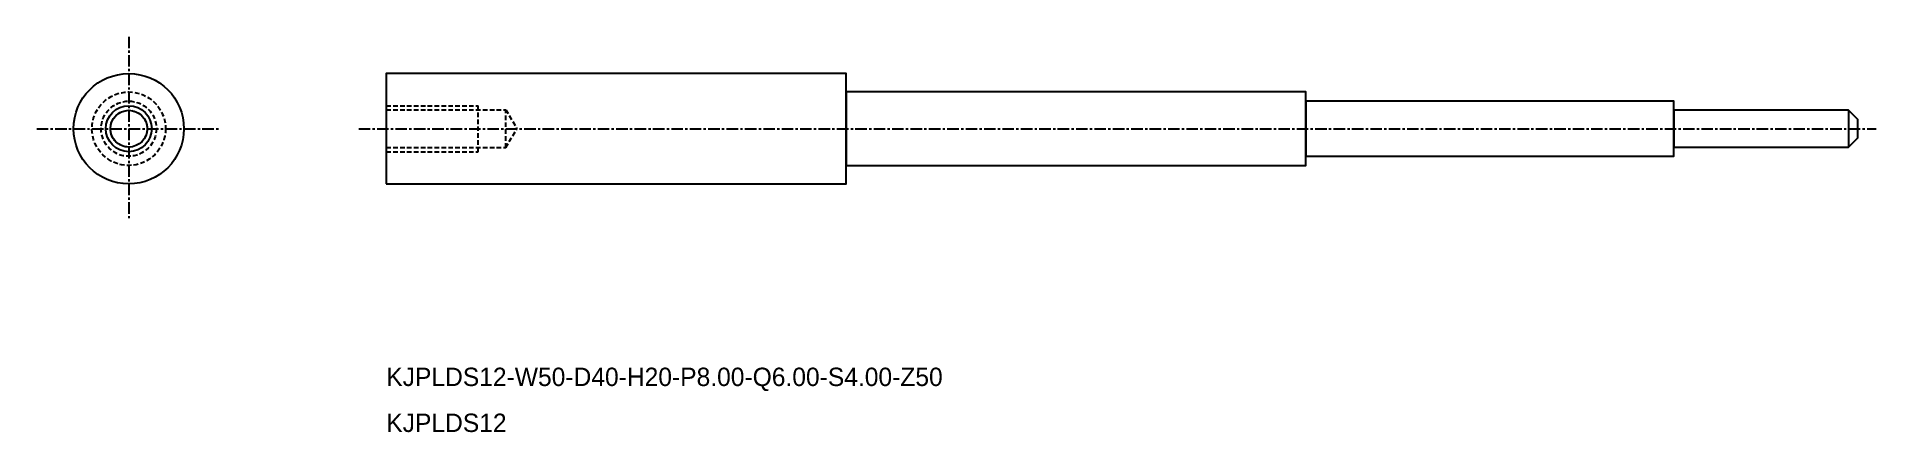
# Model space of a CAD drawing. Extents: x -2354 to -2154, y -822 to -779.
import ezdxf

# ---------------------------------------------------------------- set-up
doc = ezdxf.new("R2010")
doc.units = 0
doc.linetypes.add('CENTER', pattern=[2, 1.25, -0.25, 0.25, -0.25])
doc.linetypes.add('DASHED', pattern=[0.75, 0.5, -0.25])
doc.layers.get('0').update_dxf_attribs({"linetype": 'CONTINUOUS'})
doc.layers.add('CENTER', color=1, linetype='CENTER')

msp = doc.modelspace()

# ---------------------------------------------------------------- linework, layer by layer
at = {"color": 3, "linetype": 'DASHED'}
for p, q in [((-2316.43, -786.76), (-2306.43, -786.76)), ((-2316.43, -787.19), (-2303.43, -787.19)), ((-2306.43, -791.76), (-2306.43, -786.76)), ((-2303.43, -791.32), (-2303.43, -787.19)), ((-2303.43, -787.19), (-2302.24, -789.26)), ((-2303.43, -791.32), (-2302.24, -789.26)), ((-2316.43, -791.32), (-2303.43, -791.32)), ((-2316.43, -791.76), (-2306.43, -791.76))]:
    msp.add_line(p, q, dxfattribs=at)
at = {"color": 7, "linetype": 'CONTINUOUS'}
msp.add_line((-2157.43, -787.26), (-2157.43, -791.26), dxfattribs=at)
for points in [[(-2316.43, -795.26), (-2266.43, -795.26), (-2266.43, -783.26), (-2316.43, -783.26)], [(-2266.43, -793.26), (-2216.43, -793.26), (-2216.43, -785.26), (-2266.43, -785.26)], [(-2216.43, -792.26), (-2176.43, -792.26), (-2176.43, -786.26), (-2216.43, -786.26)], [(-2176.43, -791.26), (-2157.43, -791.26), (-2156.43, -790.26), (-2156.43, -788.26), (-2157.43, -787.26), (-2176.43, -787.26)]]:
    msp.add_lwpolyline(points, close=True, dxfattribs=at)
for radius in [6, 2]:
    msp.add_circle((-2344.43, -789.26), radius, dxfattribs=at)
at = {"color": 3, "linetype": 'DASHED'}
for radius in [4, 3, 2]:
    msp.add_circle((-2344.43, -789.26), radius, dxfattribs=at)
at = {"color": 3, "linetype": 'CONTINUOUS'}
msp.add_circle((-2344.43, -789.26), 2.5, dxfattribs=at)
at = {"layer": 'CENTER', "color": 1, "linetype": 'CENTER'}
for p, q in [((-2344.43, -779.26), (-2344.43, -799.26)), ((-2354.43, -789.26), (-2334.43, -789.26))]:
    msp.add_line(p, q, dxfattribs=at)
at = {"layer": 'CENTER'}
msp.add_line((-2319.43, -789.26), (-2154.43, -789.26), dxfattribs=at)

# ---------------------------------------------------------------- texts
at = {"color": 7, "linetype": 'CONTINUOUS'}
for s, p in [('KJPLDS12-W50-D40-H20-P8.00-Q6.00-S4.00-Z50', (-2316.43, -817.26)), ('KJPLDS12', (-2316.43, -822.26))]:
    msp.add_text(s, height=2, dxfattribs=at).set_placement(p)

doc.saveas('drawing.dxf')
